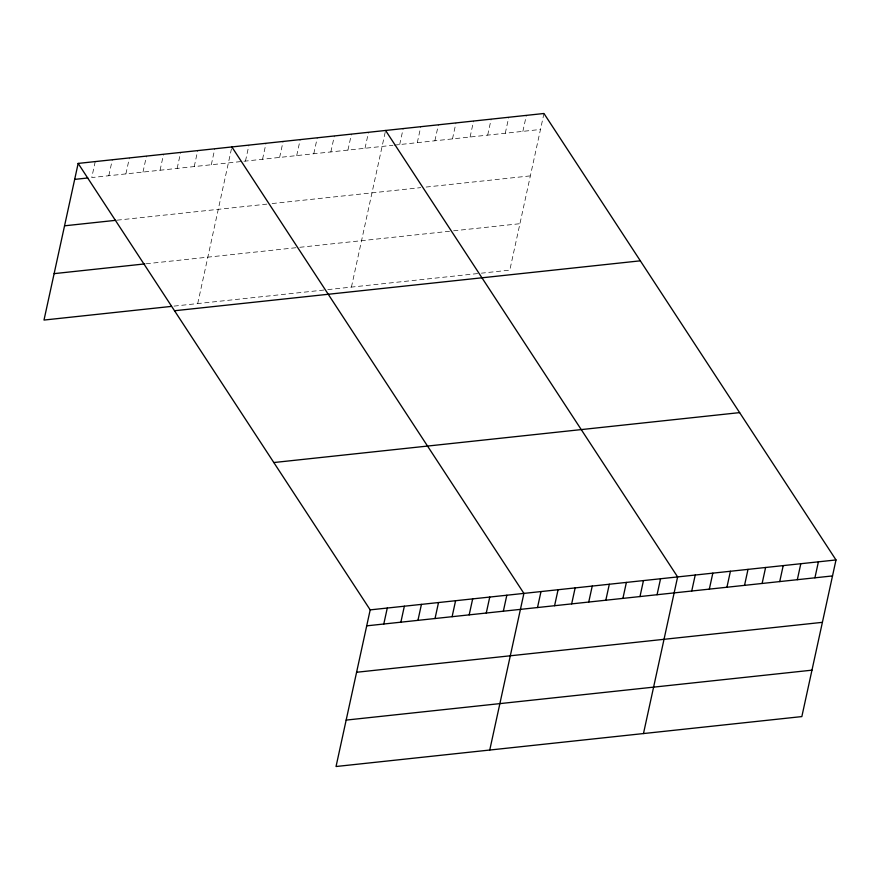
<?xml version="1.0" encoding="UTF-8"?>
<svg xmlns="http://www.w3.org/2000/svg" width="880" height="880" viewBox="0 0 880 880"><rect width="100%" height="100%" fill="white"/><g stroke="black" fill="none" stroke-linecap="round" stroke-linejoin="round"><path stroke-width="0.66" stroke-dasharray="4.4 3.3" d="M95.227 161.59L91.751 177.562L392.931 145.277M108.823 175.725L112.31 159.753M125.906 173.899L129.393 157.927M142.989 172.062L146.465 156.09M160.072 170.236L163.548 154.264M177.144 168.41L180.631 152.438M194.227 166.573L197.714 150.601M211.31 164.747L214.786 148.775M197.714 303.578L231.583 148.269M245.465 161.084L248.952 145.112M262.548 159.258L266.024 143.275M279.62 157.421L283.107 141.449M296.703 155.595L300.19 139.623M313.786 153.758L317.262 137.786M330.858 151.932L334.345 135.96M347.941 150.095L351.428 134.123M365.024 148.269L368.5 132.297M351.428 287.1L385.583 130.471M399.696 144.551L403.183 128.579M417.296 142.67L420.783 126.698M434.896 140.778L438.372 124.806M452.485 138.897L455.972 122.925M470.085 137.005L473.572 121.033M487.685 135.124L491.172 119.152M505.285 133.232L508.761 117.26M522.874 131.351L526.361 115.379M543.961 113.487L509.806 270.127L481.382 273.174M394.284 145.134L540.474 129.47M117.106 220.176L266.871 204.127M272.129 203.555L420.717 187.638M426.129 187.055L530.354 175.879M146.091 263.78L298.485 247.445M299.805 247.302L449.537 231.253M453.596 230.813L519.926 223.707M174.064 306.108L326.469 289.773M327.789 289.63L480.029 273.317"/><path stroke-width="1.32" d="M78.155 163.416L370.194 609.873L336.039 766.513L801.845 716.584L836 559.944L543.961 113.487L78.155 163.416L44 320.056L171.435 306.394M383.79 624.019L387.277 608.047M400.873 622.182L404.349 606.21M417.945 620.356L421.432 604.384M435.028 618.53L438.515 602.547M452.111 616.693L455.587 600.721M469.183 614.867L472.67 598.895M486.266 613.03L489.753 597.058M503.349 611.204L506.825 595.232M489.753 750.035L523.908 593.395L231.869 146.938M537.504 607.541L540.991 591.569M554.587 605.715L558.074 589.732M571.67 603.878L575.146 587.906M588.742 602.052L592.229 586.08M605.825 600.215L609.312 584.243M622.908 598.389L626.384 582.417M639.98 596.563L643.467 580.58M657.063 594.726L660.55 578.754M643.478 733.557L677.622 576.928L385.583 130.471M691.735 591.008L695.222 575.036M709.335 589.127L712.822 573.155M726.935 587.235L730.422 571.263M744.535 585.354L748.011 569.382M762.124 583.462L765.611 567.49M779.724 581.581L783.211 565.609M797.324 579.7L800.811 563.717M814.924 577.808L818.4 561.836M74.668 179.388L87.802 177.98M64.548 225.808L115.786 220.319M54.12 273.636L144.771 263.912M174.526 310.75L640.332 260.821M273.823 462.539L739.629 412.621M370.194 609.873L836 559.944M366.707 625.845L832.513 575.927M356.587 672.265L822.393 622.336M346.159 720.093L811.965 670.164"/></g></svg>
